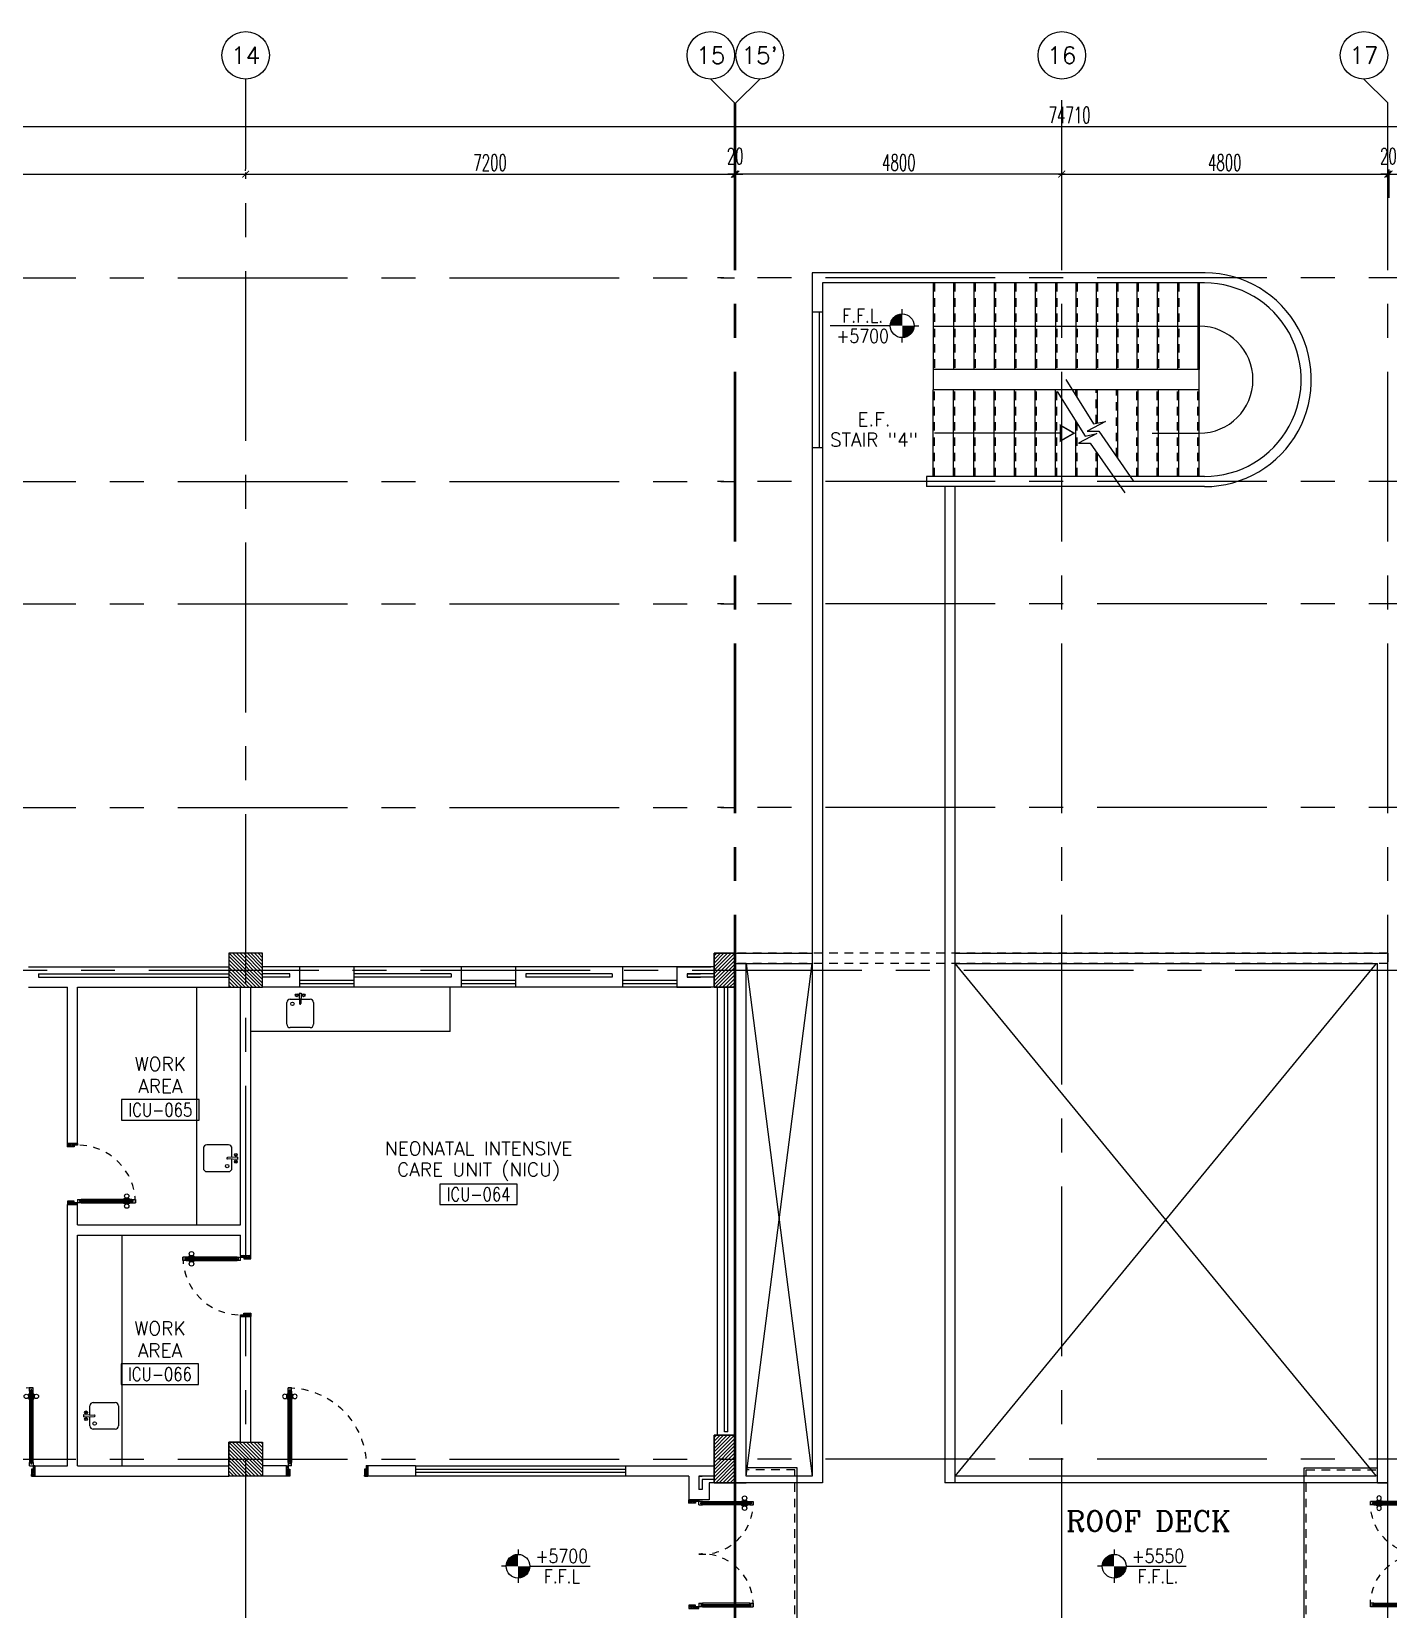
# Model space of a CAD drawing. Extents: x -0.4 to 93.5, y -1.1 to 78.4.
# Drawn here: x 30.64 to 50.62, y 55.15 to 78.4 of the extents above; entities that cross this region are included whole.
import ezdxf
from ezdxf.enums import TextEntityAlignment as Align

# ---------------------------------------------------------------- set-up
doc = ezdxf.new("R2010")
doc.units = 0
doc.header["$MEASUREMENT"] = 0
doc.header["$PDMODE"] = 34
for name, pattern in [('CENTERX2', [4, 2.5, -0.5, 0.5, -0.5]), ('HIDDEN', [0.375, 0.25, -0.125]), ('HIDDEN2', [0.1875, 0.125, -0.0625])]:
    doc.linetypes.add(name, pattern=pattern)
doc.layers.get('0').update_dxf_attribs({"color": 11, "linetype": 'CONTINUOUS'})
doc.layers.get('DEFPOINTS').update_dxf_attribs({"color": 11, "linetype": 'CONTINUOUS'})
for name, color, linetype in [('AX-CR', 11, 'CONTINUOUS'), ('AX-DIM', 11, 'CONTINUOUS'), ('AX-TXT', 11, 'CONTINUOUS'), ('AXES', 11, 'CENTERX2'), ('COL', 11, 'CONTINUOUS'), ('DOOR', 11, 'CONTINUOUS'), ('HAT', 11, 'CONTINUOUS'), ('INSUL', 11, 'CONTINUOUS'), ('LEV-PL', 11, 'CONTINUOUS'), ('NON-MEDICAL', 11, 'CONTINUOUS'), ('PART', 11, 'CONTINUOUS'), ('RM-BOX', 11, 'CONTINUOUS'), ('RM-NAME', 11, 'CONTINUOUS'), ('RM-NO', 11, 'CONTINUOUS'), ('ROOF', 11, 'CONTINUOUS'), ('SHAFT', 11, 'CONTINUOUS'), ('STR', 11, 'CONTINUOUS'), ('WALL', 11, 'CONTINUOUS'), ('WIN', 11, 'CONTINUOUS')]:
    doc.layers.add(name, color=color, linetype=linetype)
doc.styles.add('ROMANC', font='romanc', dxfattribs={"height": 0.1})
doc.styles.add('ROMANS', font='ROMANS.shx', dxfattribs={"width": 0.6})
doc.styles.add('S', font='ROMANS.SHX')
doc.dimstyles.new('STANDARD in', dxfattribs={"dimtxt": 0.24, "dimasz": 0.1, "dimexe": 0.07, "dimexo": 0.05, "dimgap": 0.05, "dimtad": 1, "dimdec": 0, "dimlfac": 1000, "dimzin": 0, "dimdsep": 46, "dimtxsty": 'ROMANS', "dimblk": 'ARCHTICK', "dimcen": 0.05, "dimdle": 0.05, "dimclrd": 7, "dimclre": 7, "dimclrt": 2, "dimadec": 0, "dimazin": 0, "dimtfac": 1, "dimtdec": 0, "dimtmove": 2, "dimatfit": 3, "dimldrblk": 'ARCHTICK', "dimfxl": 0, "dimtolj": 1, "dimtzin": 0, "dimarcsym": 0})

# ---------------------------------------------------------------- blocks, each defined once
blk = doc.blocks.new('*X14')
at = {"color": 0}
for p, q in [((80579, 169940), (81029, 170390)), ((80579, 169993), (80976, 170390)), ((80579, 170046), (80923, 170390)), ((80579, 170099), (80870, 170390)), ((80579, 170152), (80817, 170390)), ((80579, 170205), (80764, 170390)), ((80579, 170258), (80711, 170390)), ((80579, 170311), (80658, 170390)), ((80579, 170364), (80605, 170390)), ((80582, 169890), (81079, 170387)), ((80635, 169890), (81079, 170334)), ((80688, 169890), (81079, 170281)), ((80741, 169890), (81079, 170228)), ((80794, 169890), (81079, 170175)), ((80847, 169890), (81079, 170122)), ((80900, 169890), (81079, 170069)), ((80953, 169890), (81079, 170016)), ((81006, 169890), (81079, 169963)), ((81059, 169890), (81079, 169910))]:
    blk.add_line(p, q, dxfattribs=at)
blk = doc.blocks.new('*X13')
at = {"color": 0}
for p, q in [((80579, 177099), (81070, 177590)), ((80579, 177152), (81017, 177590)), ((80579, 177205), (80964, 177590)), ((80579, 177258), (80911, 177590)), ((80579, 177311), (80858, 177590)), ((80579, 177364), (80804, 177590)), ((80579, 177417), (80751, 177590)), ((80579, 177471), (80698, 177590)), ((80579, 177524), (80645, 177590)), ((80579, 177577), (80592, 177590)), ((80623, 177090), (81079, 177546)), ((80676, 177090), (81079, 177493)), ((80729, 177090), (81079, 177440)), ((80782, 177090), (81079, 177387)), ((80835, 177090), (81079, 177334)), ((80888, 177090), (81079, 177281)), ((80941, 177090), (81079, 177228)), ((80994, 177090), (81079, 177175)), ((81047, 177090), (81079, 177122))]:
    blk.add_line(p, q, dxfattribs=at)
blk = doc.blocks.new('COL50')
at = {"layer": 'COL'}
blk.add_lwpolyline([(-250, 250), (-250, -250), (250, -250), (250, 250)], close=True, dxfattribs=at)
blk = doc.blocks.new('AXU')
at = {"layer": 'AX-CR'}
blk.add_circle((0, 350), 350, dxfattribs=at)
at = {"layer": 'AX-TXT', "style": 'ROMANS'}
blk.add_attdef('AX', text='', height=250, dxfattribs=at).set_placement((0, 350), align=Align.MIDDLE)
blk = doc.blocks.new('RM1')
at = {"layer": 'RM-BOX'}
blk.add_lwpolyline([(570, -200), (-570, -200), (-570, -500), (570, -500)], close=True, dxfattribs=at)
at = {"layer": 'RM-NAME', "style": 'ROMANS'}
for tag, p in [('ROOMNAME1', (0, 324)), ('ROOMNAME2', (0, 0))]:
    blk.add_attdef(tag, text='', height=200, dxfattribs=at).set_placement(p, align=Align.MIDDLE)
at = {"layer": 'RM-NO', "style": 'ROMANS', "width": 0.8}
blk.add_attdef('ROOMNO', text='', height=200, dxfattribs=at).set_placement((0, -350), align=Align.MIDDLE)
blk = doc.blocks.new('_ARCHTICK')
at = {"color": 0, "linetype": 'ByBlock', "const_width": 0.15}
blk.add_lwpolyline([(-0.5, -0.5), (0.5, 0.5)], dxfattribs=at)
blk = doc.blocks.new('*D166')
at = {"layer": 'AX-DIM', "color": 7, "lineweight": -2, "ltscale": 0.3}
for p, q in [((26.542, 76.298), (33.842, 76.298)), ((26.592, 76.348), (26.592, 76.368)), ((33.792, 76.348), (33.792, 76.368))]:
    blk.add_line(p, q, dxfattribs=at)
at = {"layer": 'DEFPOINTS', "color": 0, "ltscale": 0.3}
for p in [(26.592, 76.298), (33.792, 76.298), (33.792, 76.298)]:
    blk.add_point(p, dxfattribs=at)
at = {"layer": 'AX-DIM', "color": 7, "lineweight": -2, "ltscale": 0.3, "xscale": 0.1, "yscale": 0.1, "zscale": 0.1, "rotation": 180}
blk.add_blockref('_ARCHTICK', (26.592, 76.298), dxfattribs=at)
at = {"layer": 'AX-DIM', "color": 7, "lineweight": -2, "ltscale": 0.3, "xscale": 0.1, "yscale": 0.1, "zscale": 0.1}
blk.add_blockref('_ARCHTICK', (33.792, 76.298), dxfattribs=at)
at = {"layer": 'AX-DIM', "color": 2, "ltscale": 0.3, "insert": (30.192, 76.468), "char_height": 0.24, "attachment_point": 5, "style": 'ROMANS'}
blk.add_mtext('\\A1;7200', dxfattribs=at)
blk = doc.blocks.new('*D165')
at = {"layer": 'AX-DIM', "color": 7, "lineweight": -2, "ltscale": 0.3}
for p, q in [((33.742, 76.298), (41.042, 76.298)), ((33.792, 76.324), (33.792, 76.228)), ((40.992, 76.324), (40.992, 76.228))]:
    blk.add_line(p, q, dxfattribs=at)
at = {"layer": 'DEFPOINTS', "color": 0, "ltscale": 0.3}
for p in [(33.792, 76.374), (40.992, 76.374), (40.992, 76.298)]:
    blk.add_point(p, dxfattribs=at)
at = {"layer": 'AX-DIM', "color": 7, "lineweight": -2, "ltscale": 0.3, "xscale": 0.1, "yscale": 0.1, "zscale": 0.1, "rotation": 180}
blk.add_blockref('_ARCHTICK', (33.792, 76.298), dxfattribs=at)
at = {"layer": 'AX-DIM', "color": 7, "lineweight": -2, "ltscale": 0.3, "xscale": 0.1, "yscale": 0.1, "zscale": 0.1}
blk.add_blockref('_ARCHTICK', (40.992, 76.298), dxfattribs=at)
at = {"layer": 'AX-DIM', "color": 2, "ltscale": 0.3, "insert": (37.392, 76.468), "char_height": 0.24, "attachment_point": 5, "style": 'ROMANS'}
blk.add_mtext('\\A1;7200', dxfattribs=at)
blk = doc.blocks.new('*D106')
at = {"layer": 'AX-DIM', "color": 7, "lineweight": -2, "ltscale": 0.3}
for p, q in [((8.522, 76.998), (83.332, 76.998)), ((8.572, 72.392), (8.572, 77.068)), ((83.282, 64.87), (83.282, 77.068))]:
    blk.add_line(p, q, dxfattribs=at)
at = {"layer": 'DEFPOINTS', "color": 0, "ltscale": 0.3}
for p in [(83.282, 76.998), (8.572, 72.342), (83.282, 64.82)]:
    blk.add_point(p, dxfattribs=at)
at = {"layer": 'AX-DIM', "color": 7, "lineweight": -2, "ltscale": 0.3, "xscale": 0.1, "yscale": 0.1, "zscale": 0.1, "rotation": 180}
blk.add_blockref('_ARCHTICK', (8.572, 76.998), dxfattribs=at)
at = {"layer": 'AX-DIM', "color": 7, "lineweight": -2, "ltscale": 0.3, "xscale": 0.1, "yscale": 0.1, "zscale": 0.1}
blk.add_blockref('_ARCHTICK', (83.282, 76.998), dxfattribs=at)
at = {"layer": 'AX-DIM', "color": 2, "ltscale": 0.3, "insert": (45.927, 77.168), "char_height": 0.24, "attachment_point": 5, "style": 'ROMANS'}
blk.add_mtext('\\A1;74710', dxfattribs=at)
blk = doc.blocks.new('LEV1')
at = {"layer": 'LEV-PL'}
for p, q in [((0, 245), (0, 175)), ((-175, 0), (-245, 0)), ((175, 0), (1061, 0)), ((0, -175), (0, -245))]:
    blk.add_line(p, q, dxfattribs=at)
at = {"layer": 'LEV-PL', "const_width": 175}
for points in [[(-88, 0, -0.414214), (0, 88, -1)], [(88, 0, -0.414214), (0, -88, -1)]]:
    blk.add_lwpolyline(points, format="xyb", dxfattribs=at)
at = {"layer": 'LEV-PL'}
blk.add_circle((0, 0), 175, dxfattribs=at)
at = {"layer": 'LEV-PL', "color": 4, "style": 'S', "width": 0.85}
for tag, p in [('+0000', (646, 50)), ('F.F.L.', (646, -250))]:
    blk.add_attdef(tag, text='', height=200, dxfattribs=at).set_placement(p, align=Align.CENTER)
blk = doc.blocks.new('*D142')
at = {"layer": 'AX-DIM', "color": 7, "lineweight": -2, "ltscale": 0.3}
for p, q in [((50.582, 76.298), (57.882, 76.298)), ((50.632, 75.948), (50.632, 76.368)), ((57.832, 75.948), (57.832, 76.368))]:
    blk.add_line(p, q, dxfattribs=at)
at = {"layer": 'DEFPOINTS', "color": 0, "ltscale": 0.3}
for p in [(57.832, 76.298), (50.632, 75.898), (57.832, 75.898)]:
    blk.add_point(p, dxfattribs=at)
at = {"layer": 'AX-DIM', "color": 7, "lineweight": -2, "ltscale": 0.3, "xscale": 0.1, "yscale": 0.1, "zscale": 0.1, "rotation": 180}
blk.add_blockref('_ARCHTICK', (50.632, 76.298), dxfattribs=at)
at = {"layer": 'AX-DIM', "color": 7, "lineweight": -2, "ltscale": 0.3, "xscale": 0.1, "yscale": 0.1, "zscale": 0.1}
blk.add_blockref('_ARCHTICK', (57.832, 76.298), dxfattribs=at)
at = {"layer": 'AX-DIM', "color": 2, "ltscale": 0.3, "insert": (54.232, 76.468), "char_height": 0.24, "attachment_point": 5, "style": 'ROMANS'}
blk.add_mtext('\\A1;7200', dxfattribs=at)
blk = doc.blocks.new('*D141')
at = {"layer": 'AX-DIM', "color": 7, "lineweight": -2, "ltscale": 0.3}
for p, q in [((45.762, 76.298), (50.662, 76.298)), ((45.812, 75.948), (45.812, 76.368)), ((50.612, 75.948), (50.612, 76.368))]:
    blk.add_line(p, q, dxfattribs=at)
at = {"layer": 'DEFPOINTS', "color": 0, "ltscale": 0.3}
for p in [(50.612, 76.298), (45.812, 75.898), (50.612, 75.898)]:
    blk.add_point(p, dxfattribs=at)
at = {"layer": 'AX-DIM', "color": 7, "lineweight": -2, "ltscale": 0.3, "xscale": 0.1, "yscale": 0.1, "zscale": 0.1, "rotation": 180}
blk.add_blockref('_ARCHTICK', (45.812, 76.298), dxfattribs=at)
at = {"layer": 'AX-DIM', "color": 7, "lineweight": -2, "ltscale": 0.3, "xscale": 0.1, "yscale": 0.1, "zscale": 0.1}
blk.add_blockref('_ARCHTICK', (50.612, 76.298), dxfattribs=at)
at = {"layer": 'AX-DIM', "color": 2, "ltscale": 0.3, "insert": (48.212, 76.468), "char_height": 0.24, "attachment_point": 5, "style": 'ROMANS'}
blk.add_mtext('\\A1;4800', dxfattribs=at)
blk = doc.blocks.new('*D140')
at = {"layer": 'AX-DIM', "color": 7, "lineweight": -2, "ltscale": 0.3}
for p, q in [((50.612, 76.298), (50.512, 76.298)), ((50.612, 75.948), (50.612, 76.368)), ((50.612, 76.298), (50.632, 76.298)), ((50.632, 75.948), (50.632, 76.368)), ((50.632, 76.298), (50.732, 76.298))]:
    blk.add_line(p, q, dxfattribs=at)
at = {"layer": 'DEFPOINTS', "color": 0, "ltscale": 0.3}
for p in [(50.632, 76.298), (50.612, 75.898), (50.632, 75.898)]:
    blk.add_point(p, dxfattribs=at)
at = {"layer": 'AX-DIM', "color": 7, "lineweight": -2, "ltscale": 0.3, "xscale": 0.1, "yscale": 0.1, "zscale": 0.1}
blk.add_blockref('_ARCHTICK', (50.612, 76.298), dxfattribs=at)
at = {"layer": 'AX-DIM', "color": 7, "lineweight": -2, "ltscale": 0.3, "xscale": 0.1, "yscale": 0.1, "zscale": 0.1, "rotation": 180}
blk.add_blockref('_ARCHTICK', (50.632, 76.298), dxfattribs=at)
at = {"layer": 'AX-DIM', "color": 2, "ltscale": 0.3, "insert": (50.622, 76.563), "char_height": 0.24, "attachment_point": 5, "style": 'ROMANS'}
blk.add_mtext('\\A1;20', dxfattribs=at)
blk = doc.blocks.new('DOOR90')
at = {"layer": 'DOOR', "color": 0, "linetype": 'ByBlock'}
for p, q in [((-150, 0), (-150, -25)), ((-150, 0), (0, 0)), ((0, -50), (0, 0)), ((-1000, -25), (-1000, -75)), ((-1000, -75), (-1000, -25)), ((-950, -25), (-1000, -25)), ((-950, -75), (-1000, -75)), ((-970, -42), (-970, -58)), ((-950, -42), (-970, -42)), ((-950, -58), (-970, -58)), ((-950, -25), (-950, -42)), ((-950, -58), (-950, -75)), ((-918, -25), (-918, -18)), ((-828, -18), (-918, -18)), ((-918, -75), (-918, -82)), ((-828, -82), (-918, -82)), ((-905, -18), (-905, -9)), ((-905, -9), (-840, -9)), ((-905, -18), (-840, -18)), ((-905, -82), (-905, -91)), ((-905, -82), (-840, -82)), ((-905, -91), (-840, -91)), ((-840, -18), (-840, -9)), ((-840, -82), (-840, -91)), ((-828, -25), (-828, -18)), ((-828, -75), (-828, -82)), ((-200, -42), (-200, -25)), ((-200, -25), (-150, -25)), ((-180, -42), (-200, -42)), ((-200, -75), (-200, -58)), ((-200, -58), (-180, -58)), ((-150, -75), (-200, -75)), ((-180, -58), (-180, -42)), ((-150, -75), (-150, -25)), ((-150, -25), (-100, -25)), ((-100, -25), (-100, -50)), ((-100, -50), (0, -50)), ((-150, -900), (-150, -875)), ((-150, -875), (-100, -875)), ((0, -900), (-150, -900)), ((-150, -900), (0, -900)), ((-100, -850), (0, -850)), ((-100, -875), (-100, -850)), ((0, -850), (0, -900))]:
    blk.add_line(p, q, dxfattribs=at)
at = {"layer": 'DOOR', "color": 9, "linetype": 'ByBlock'}
for p, q in [((0, -50), (-114, 0)), ((0, -50), (-40, 0)), ((0, -50), (-100, -37)), ((0, -850), (-114, -900)), ((0, -850), (-100, -863)), ((0, -850), (-40, -900))]:
    blk.add_line(p, q, dxfattribs=at)
at = {"layer": 'DOOR', "linetype": 'ByBlock'}
for p, q in [((-200, -25), (-950, -25)), ((-200, -42), (-950, -42)), ((-200, -58), (-950, -58)), ((-950, -75), (-200, -75))]:
    blk.add_line(p, q, dxfattribs=at)
at = {"layer": 'DOOR', "color": 0, "linetype": 'ByBlock'}
for centre in [(-873, 24), (-873, -124)]:
    blk.add_circle(centre, 32.4, dxfattribs=at)
at = {"layer": 'DOOR', "color": 9, "linetype": 'ByBlock'}
for centre, radius, start, end in [((0, -50), 154, 161.1053, 166.2858), ((0, -50), 134, 158.1598, 169.28), ((0, -50), 94.4, 148.0182, 180), ((0, -50), 74.4, 137.7764, 180), ((0, -50), 114, 154.0838, 167.3774), ((0, -50), 54.4, 113.2074, 180), ((0, -50), 34.4, 90, 180), ((0, -50), 14.4, 90, 180), ((0, -850), 154, 193.7142, 198.8947), ((0, -850), 134, 190.72, 201.8402), ((0, -850), 94.4, 180, 211.9818), ((0, -850), 74.4, 180, 222.2236), ((0, -850), 54.4, 180, 246.7926), ((0, -850), 34.4, 180, 270), ((0, -850), 14.4, 180, 270)]:
    blk.add_arc(centre, radius, start, end, dxfattribs=at)
at = {"layer": 'DOOR', "linetype": 'HIDDEN', "ltscale": 0.5}
blk.add_arc((-150, -25), 850, 180, 270, dxfattribs=at)
blk = doc.blocks.new('*D128')
at = {"layer": 'AX-DIM', "color": 7, "lineweight": -2, "ltscale": 0.3}
for p, q in [((45.862, 76.298), (40.962, 76.298)), ((41.012, 75.948), (41.012, 76.368)), ((45.812, 75.948), (45.812, 76.368))]:
    blk.add_line(p, q, dxfattribs=at)
at = {"layer": 'DEFPOINTS', "color": 0, "ltscale": 0.3}
for p in [(41.012, 76.298), (41.012, 75.898), (45.812, 75.898)]:
    blk.add_point(p, dxfattribs=at)
at = {"layer": 'AX-DIM', "color": 7, "lineweight": -2, "ltscale": 0.3, "xscale": 0.1, "yscale": 0.1, "zscale": 0.1, "rotation": 180}
blk.add_blockref('_ARCHTICK', (41.012, 76.298), dxfattribs=at)
at = {"layer": 'AX-DIM', "color": 7, "lineweight": -2, "ltscale": 0.3, "xscale": 0.1, "yscale": 0.1, "zscale": 0.1}
blk.add_blockref('_ARCHTICK', (45.812, 76.298), dxfattribs=at)
at = {"layer": 'AX-DIM', "color": 2, "ltscale": 0.3, "insert": (43.412, 76.468), "char_height": 0.24, "attachment_point": 5, "style": 'ROMANS'}
blk.add_mtext('\\A1;4800', dxfattribs=at)
blk = doc.blocks.new('*D127')
at = {"layer": 'AX-DIM', "color": 7, "lineweight": -2, "ltscale": 0.3}
for p, q in [((40.992, 76.298), (40.892, 76.298)), ((40.992, 76.27), (40.992, 76.368)), ((40.992, 76.298), (41.012, 76.298)), ((41.012, 76.27), (41.012, 76.368)), ((41.012, 76.298), (41.112, 76.298))]:
    blk.add_line(p, q, dxfattribs=at)
at = {"layer": 'DEFPOINTS', "color": 0, "ltscale": 0.3}
for p in [(41.012, 76.298), (40.992, 76.22), (41.012, 76.22)]:
    blk.add_point(p, dxfattribs=at)
at = {"layer": 'AX-DIM', "color": 7, "lineweight": -2, "ltscale": 0.3, "xscale": 0.1, "yscale": 0.1, "zscale": 0.1}
blk.add_blockref('_ARCHTICK', (40.992, 76.298), dxfattribs=at)
at = {"layer": 'AX-DIM', "color": 7, "lineweight": -2, "ltscale": 0.3, "xscale": 0.1, "yscale": 0.1, "zscale": 0.1, "rotation": 180}
blk.add_blockref('_ARCHTICK', (41.012, 76.298), dxfattribs=at)
at = {"layer": 'AX-DIM', "color": 2, "ltscale": 0.3, "insert": (41.002, 76.563), "char_height": 0.24, "attachment_point": 5, "style": 'ROMANS'}
blk.add_mtext('\\A1;20', dxfattribs=at)
blk = doc.blocks.new('C11')
at = {"layer": 'HAT'}
h = blk.add_hatch(dxfattribs=at)
h.set_pattern_fill('ANSI31', color=256, scale=300, style=0)
h.set_pattern_definition([(45, (-248556.182, -75061.005), (-26.5165043, 26.5165043), [])])
h.paths.add_polyline_path([(300, 700), (0, 700), (0, 350), (300, 350)])
h.paths.add_polyline_path([(300, 350), (0, 350), (0, 0), (300, 0)])
at = {"layer": 'COL'}
blk.add_lwpolyline([(300, 700), (300, 0), (0, 0), (0, 700)], close=True, dxfattribs=at)
blk = doc.blocks.new('C-300')
at = {"layer": 'HAT', "linetype": 'ByBlock', "ltscale": 0.3}
h = blk.add_hatch(dxfattribs=at)
h.set_pattern_fill('ANSI31', color=8, scale=300, style=0)
h.set_pattern_definition([(45, (-258496.182, -82361.005), (-26.5165043, 26.5165043), [])])
h.paths.add_polyline_path([(300, 500), (0, 500), (0, 250), (300, 250)])
h.paths.add_polyline_path([(300, 250), (0, 250), (0, 0), (300, 0)])
at = {"layer": 'COL'}
blk.add_lwpolyline([(0, 500), (300, 500), (300, 0), (0, 0)], close=True, dxfattribs=at)
blk = doc.blocks.new('A$C1DFA4FE8')
at = {"layer": 'DOOR', "color": 0, "linetype": 'ByBlock'}
for p, q in [((0, 1631), (0, 1581)), ((0, 1581), (0, 1631)), ((50, 1631), (0, 1631)), ((50, 1631), (50, 1614)), ((750, 1614), (750, 1631)), ((750, 1631), (800, 1631)), ((950, 1656), (800, 1656)), ((800, 1656), (800, 1631)), ((800, 1581), (800, 1631)), ((800, 1631), (850, 1631)), ((850, 1631), (850, 1606)), ((950, 1606), (950, 1656)), ((50, 1581), (0, 1581)), ((30, 1614), (30, 1598)), ((50, 1614), (30, 1614)), ((50, 1598), (30, 1598)), ((50, 1598), (50, 1581)), ((770, 1614), (750, 1614)), ((750, 1581), (750, 1598)), ((750, 1598), (770, 1598)), ((800, 1581), (750, 1581)), ((770, 1598), (770, 1614)), ((850, 1606), (950, 1606)), ((0, 81), (0, 131)), ((0, 131), (0, 81)), ((50, 131), (0, 131)), ((50, 81), (0, 81)), ((30, 98), (30, 114)), ((50, 114), (30, 114)), ((50, 98), (30, 98)), ((50, 114), (50, 131)), ((50, 81), (50, 98)), ((83, 131), (83, 138)), ((173, 138), (83, 138)), ((83, 81), (83, 74)), ((173, 74), (83, 74)), ((95, 138), (95, 147)), ((95, 147), (160, 147)), ((95, 138), (160, 138)), ((95, 74), (95, 65)), ((95, 74), (160, 74)), ((95, 65), (160, 65)), ((160, 138), (160, 147)), ((160, 74), (160, 65)), ((173, 131), (173, 138)), ((173, 81), (173, 74)), ((750, 131), (750, 114)), ((800, 131), (750, 131)), ((750, 114), (770, 114)), ((750, 98), (750, 81)), ((770, 98), (750, 98)), ((750, 81), (800, 81)), ((770, 114), (770, 98)), ((800, 131), (800, 81)), ((800, 56), (800, 81)), ((800, 81), (850, 81)), ((950, 56), (800, 56)), ((850, 106), (950, 106)), ((850, 81), (850, 106)), ((950, 106), (950, 56))]:
    blk.add_line(p, q, dxfattribs=at)
at = {"layer": 'DOOR', "linetype": 'ByBlock'}
for p, q in [((750, 1631), (50, 1631)), ((750, 1614), (50, 1614)), ((750, 1598), (50, 1598)), ((50, 1581), (750, 1581)), ((50, 131), (750, 131)), ((750, 114), (50, 114)), ((750, 98), (50, 98)), ((750, 81), (50, 81))]:
    blk.add_line(p, q, dxfattribs=at)
at = {"layer": 'DOOR', "color": 9, "linetype": 'ByBlock'}
for p, q in [((950, 1606), (837, 1656)), ((950, 1606), (910, 1656)), ((950, 1606), (850, 1619)), ((950, 106), (837, 56)), ((950, 106), (850, 93)), ((950, 106), (910, 56))]:
    blk.add_line(p, q, dxfattribs=at)
at = {"layer": 'DOOR', "color": 0, "linetype": 'ByBlock'}
for centre in [(128, 179), (128, 32)]:
    blk.add_circle(centre, 32.4, dxfattribs=at)
at = {"layer": 'DOOR', "linetype": 'HIDDEN', "ltscale": 0.5}
for centre, start, end in [((752, 1606), 178.0938, 273.7249), ((752, 106), 86.2751, 181.9062)]:
    blk.add_arc(centre, 752, start, end, dxfattribs=at)
at = {"layer": 'DOOR', "color": 9, "linetype": 'ByBlock'}
for centre, radius, start, end in [((950, 1606), 154, 161.1053, 166.2858), ((950, 1606), 134, 158.1598, 169.28), ((950, 1606), 114, 154.0838, 167.3774), ((950, 1606), 94.4, 148.0182, 180), ((950, 1606), 74.4, 137.7764, 180), ((950, 1606), 54.4, 113.2074, 180), ((950, 1606), 34.4, 90, 180), ((950, 1606), 14.4, 90, 180), ((950, 106), 154, 193.7142, 198.8947), ((950, 106), 134, 190.72, 201.8402), ((950, 106), 114, 192.6226, 205.9162), ((950, 106), 94.4, 180, 211.9818), ((950, 106), 74.4, 180, 222.2236), ((950, 106), 54.4, 180, 246.7926), ((950, 106), 34.4, 180, 270), ((950, 106), 14.4, 180, 270)]:
    blk.add_arc(centre, radius, start, end, dxfattribs=at)
blk = doc.blocks.new('DOOR100')
at = {"layer": 'DOOR', "color": 0, "linetype": 'ByBlock'}
for p, q in [((-82, 1205), (-91, 1205)), ((-91, 1205), (-91, 1140)), ((-75, 1218), (-82, 1218)), ((-82, 1128), (-82, 1218)), ((-82, 1205), (-82, 1140)), ((-25, 1300), (-75, 1300)), ((-75, 1300), (-25, 1300)), ((-75, 1250), (-75, 1300)), ((-58, 1250), (-75, 1250)), ((-42, 1270), (-58, 1270)), ((-58, 1250), (-58, 1270)), ((-42, 1250), (-42, 1270)), ((-25, 1250), (-42, 1250)), ((-25, 1250), (-25, 1300)), ((-25, 1218), (-18, 1218)), ((-18, 1128), (-18, 1218)), ((-18, 1205), (-9, 1205)), ((-18, 1205), (-18, 1140)), ((-9, 1205), (-9, 1140)), ((-82, 1140), (-91, 1140)), ((-75, 1128), (-82, 1128)), ((-25, 1128), (-18, 1128)), ((-18, 1140), (-9, 1140)), ((-1200, 0), (-1200, 150)), ((-1200, 150), (-1175, 150)), ((-1200, 150), (-1200, 0)), ((-1150, 0), (-1200, 0)), ((-1175, 150), (-1175, 100)), ((-1175, 100), (-1150, 100)), ((-1150, 100), (-1150, 0)), ((-75, 200), (-58, 200)), ((-75, 150), (-75, 200)), ((-75, 150), (-25, 150)), ((-58, 200), (-58, 180)), ((-58, 180), (-42, 180)), ((-50, 100), (-50, 0)), ((-25, 100), (-50, 100)), ((-50, 0), (0, 0)), ((-42, 200), (-25, 200)), ((-42, 180), (-42, 200)), ((-25, 200), (-25, 150)), ((0, 150), (-25, 150)), ((-25, 150), (-25, 100)), ((0, 150), (0, 0))]:
    blk.add_line(p, q, dxfattribs=at)
at = {"layer": 'DOOR', "linetype": 'ByBlock'}
for p, q in [((-75, 1250), (-75, 200)), ((-58, 200), (-58, 1250)), ((-42, 200), (-42, 1250)), ((-25, 200), (-25, 1250)), ((0, 0), (0, 150))]:
    blk.add_line(p, q, dxfattribs=at)
at = {"layer": 'DOOR', "color": 9, "linetype": 'ByBlock'}
for p, q in [((-1150, 0), (-1200, 114)), ((-1150, 0), (-1200, 40)), ((-1150, 0), (-1163, 100)), ((-50, 0), (0, 114)), ((-50, 0), (-37, 100)), ((-50, 0), (0, 40))]:
    blk.add_line(p, q, dxfattribs=at)
at = {"layer": 'DOOR', "color": 0, "linetype": 'ByBlock'}
for centre in [(-124, 1173), (24, 1173)]:
    blk.add_circle(centre, 32.4, dxfattribs=at)
at = {"layer": 'DOOR', "linetype": 'HIDDEN', "ltscale": 0.5}
blk.add_arc((-25, 150), 1150, 90, 180.0001, dxfattribs=at)
at = {"layer": 'DOOR', "color": 9, "linetype": 'ByBlock'}
for centre, radius, start, end in [((-1150, 0), 154, 103.7142, 108.8947), ((-1150, 0), 134, 100.72, 111.8402), ((-1150, 0), 94.4, 90, 121.9818), ((-1150, 0), 74.4, 90, 132.2236), ((-1150, 0), 54.4, 90, 156.7926), ((-1150, 0), 34.4, 90, 180), ((-1150, 0), 14.4, 90, 180), ((-50, 0), 94.4, 58.0182, 90), ((-50, 0), 74.4, 47.7764, 90), ((-50, 0), 54.4, 23.2074, 90), ((-50, 0), 34.4, 0, 90), ((-50, 0), 14.4, 0, 90), ((-50, 0), 134, 68.1598, 79.28), ((-50, 0), 114, 64.0838, 77.3774), ((-50, 0), 154, 71.1053, 76.2858)]:
    blk.add_arc(centre, radius, start, end, dxfattribs=at)

msp = doc.modelspace()

# ---------------------------------------------------------------- linework, layer by layer
for p, q in [((45.8716, 73.274), (46.2808, 72.6187)), ((45.7448, 73.0957), (46.154, 72.4405)), ((46.4561, 72.6538), (46.1873, 72.5134)), ((46.2808, 72.6187), (46.4561, 72.6538)), ((46.3294, 72.4756), (46.0605, 72.3352)), ((46.0605, 72.3352), (46.2308, 72.3352)), ((46.154, 72.4405), (46.3294, 72.4756)), ((46.1873, 72.5134), (46.3576, 72.5134)), ((46.2308, 72.3352), (46.7385, 71.6038)), ((46.3576, 72.5134), (46.8653, 71.7821))]:
    msp.add_line(p, q)
at = {"layer": 'AXES'}
for p, q in [((33.7924, 60.37), (33.7924, 77.6984)), ((40.9924, 77.3484), (40.6424, 77.6984)), ((41.0124, 77.3484), (41.3624, 77.6984)), ((45.8124, -1.1143), (45.8124, 77.6984)), ((50.6124, 77.3484), (50.2624, 77.6984)), ((40.9924, -1.1143), (40.9924, 77.3484)), ((41.0124, -1.1143), (41.0124, 77.3484)), ((50.6124, -1.1143), (50.6124, 77.3484)), ((24.7924, 74.77), (40.9924, 74.77)), ((92.8324, 74.77), (40.7424, 74.77)), ((24.7924, 71.77), (40.9924, 71.77)), ((92.8324, 71.77), (40.7424, 71.77)), ((24.7924, 69.97), (40.9924, 69.97)), ((92.8324, 69.97), (40.7424, 69.97)), ((24.7924, 66.97), (40.9924, 66.97)), ((92.8324, 66.97), (40.7424, 66.97)), ((20.3674, 64.57), (92.8324, 64.57)), ((33.7924, -1.1143), (33.7924, 59.47)), ((24.7924, 57.37), (41.0124, 57.37)), ((92.8324, 57.37), (40.7424, 57.37))]:
    msp.add_line(p, q, dxfattribs=at)
at = {"layer": 'COL', "linetype": 'HIDDEN2'}
msp.add_line((50.6124, 64.82), (50.6124, 64.67), dxfattribs=at)
at = {"layer": 'COL'}
msp.add_lwpolyline([(34.0424, 64.32), (34.0424, 64.82), (33.5424, 64.82), (33.5424, 64.32)], close=True, dxfattribs=at)
at = {"layer": 'INSUL'}
for p, q in [((30.7424, 64.52), (33.5424, 64.52)), ((30.7424, 64.52), (30.7424, 64.47)), ((30.7424, 64.47), (33.5424, 64.47)), ((34.4424, 64.52), (34.0424, 64.52)), ((34.4424, 64.47), (34.0424, 64.47)), ((34.4424, 64.47), (34.4424, 64.52)), ((36.8174, 64.52), (35.3924, 64.52)), ((36.8174, 64.47), (35.3924, 64.47)), ((36.8174, 64.52), (36.8174, 64.47)), ((37.9174, 64.52), (37.9174, 64.47)), ((39.1924, 64.52), (37.9174, 64.52)), ((39.1924, 64.47), (37.9174, 64.47)), ((39.1924, 64.52), (39.1924, 64.47)), ((40.2924, 64.52), (40.4924, 64.52)), ((40.2924, 64.52), (40.2924, 64.47)), ((40.6957, 64.52), (40.2924, 64.52)), ((40.2924, 64.47), (40.4924, 64.47)), ((40.6957, 64.47), (40.2924, 64.47)), ((40.8424, 57.77), (40.8424, 64.32)), ((40.8924, 57.77), (40.8924, 64.32)), ((40.8924, 57.77), (40.8424, 57.77)), ((40.4674, 57.12), (40.4674, 56.92)), ((40.4674, 57.12), (40.5174, 57.12)), ((40.6924, 57.12), (40.4674, 57.12)), ((40.5174, 57.07), (40.5174, 56.92)), ((40.6924, 57.07), (40.5174, 57.07)), ((40.5174, 56.92), (40.4674, 56.92))]:
    msp.add_line(p, q, dxfattribs=at)
at = {"layer": 'NON-MEDICAL'}
for p, q in [((33.0729, 60.82), (33.0729, 64.32)), ((34.5789, 64.234), (34.6109, 64.234)), ((34.5789, 64.234), (34.5849, 64.0787)), ((34.6109, 64.234), (34.6049, 64.0787)), ((36.8056, 63.67), (36.8056, 64.32)), ((34.3986, 63.7748), (34.3986, 64.0959)), ((34.4484, 64.1458), (34.5849, 64.1458)), ((34.6049, 64.1458), (34.7414, 64.1458)), ((34.7912, 64.0959), (34.7912, 63.7748)), ((34.7414, 63.7249), (34.4484, 63.7249)), ((36.8056, 63.67), (33.8674, 63.67)), ((33.1692, 61.947), (33.1692, 61.6541)), ((33.5402, 61.9969), (33.2191, 61.9969)), ((33.5901, 61.8105), (33.5901, 61.947)), ((33.2191, 61.6042), (33.5402, 61.6042)), ((33.6783, 61.8166), (33.523, 61.8105)), ((33.6783, 61.7845), (33.523, 61.7906)), ((33.5901, 61.6541), (33.5901, 61.7906)), ((33.6783, 61.7845), (33.6783, 61.8166)), ((31.9729, 57.27), (31.9729, 60.67)), ((31.4987, 58.018), (31.4987, 58.1545)), ((31.5486, 58.2044), (31.8697, 58.2044)), ((31.9196, 58.1545), (31.9196, 57.8616)), ((31.4105, 58.0241), (31.5658, 58.018)), ((31.4105, 57.992), (31.4105, 58.0241)), ((31.4105, 57.992), (31.5658, 57.9981)), ((31.4987, 57.8616), (31.4987, 57.9981)), ((31.8697, 57.8117), (31.5486, 57.8117))]:
    msp.add_line(p, q, dxfattribs=at)
for centre, radius in [((34.5451, 64.2029), 0.0217), ((34.5451, 64.2029), 0.014), ((34.6447, 64.2029), 0.0217), ((34.6447, 64.2029), 0.014), ((34.4805, 64.0763), 0.0255), ((33.6472, 61.8503), 0.0217), ((33.6472, 61.8503), 0.014), ((33.5206, 61.6861), 0.0255), ((33.6472, 61.7508), 0.0217), ((33.6472, 61.7508), 0.014), ((31.4416, 58.0578), 0.0217), ((31.4416, 57.9583), 0.0217), ((31.4416, 58.0578), 0.014), ((31.4416, 57.9583), 0.014), ((31.5682, 57.8936), 0.0255)]:
    msp.add_circle(centre, radius, dxfattribs=at)
for centre, radius, start, end in [((34.4484, 64.0959), 0.0499, 90, 180), ((34.5949, 64.0787), 0.00997, 180, 0), ((34.7414, 64.0959), 0.0499, 0, 90), ((34.4484, 63.7748), 0.0499, 180, 270), ((34.7414, 63.7748), 0.0499, 270, 0), ((33.2191, 61.947), 0.0499, 90, 180), ((33.5402, 61.947), 0.0499, 0, 90), ((33.2191, 61.6541), 0.0499, 180, 270), ((33.523, 61.8006), 0.00997, 90, 270), ((33.5402, 61.6541), 0.0499, 270, 0), ((31.5486, 58.1545), 0.0499, 90, 180), ((31.8697, 58.1545), 0.0499, 0, 90), ((31.5658, 58.008), 0.00997, 270, 90), ((31.5486, 57.8616), 0.0499, 180, 270), ((31.8697, 57.8616), 0.0499, 270, 0)]:
    msp.add_arc(centre, radius, start, end, dxfattribs=at)
at = {"layer": 'ROOF'}
for p, q in [((42.2874, 72.27), (42.2874, 57.02)), ((42.1374, 71.695), (42.1374, 57.12)), ((44.0874, 71.695), (44.0874, 57.02)), ((44.2374, 71.695), (44.2374, 57.02)), ((41.0115, 64.67), (42.1374, 64.67)), ((41.0124, 64.82), (42.1374, 64.82)), ((41.1624, 57.12), (41.1624, 64.67)), ((44.2374, 64.82), (50.5924, 64.82)), ((44.2374, 64.67), (50.4624, 64.67)), ((50.4624, 57.02), (50.4624, 64.67)), ((50.6124, 57.02), (50.6124, 64.62)), ((41.0124, 57.02), (41.0124, 64.47)), ((41.0124, 57.02), (41.1624, 57.02)), ((42.2874, 57.02), (41.0124, 57.02)), ((42.1374, 57.12), (41.1624, 57.12)), ((50.6124, 57.02), (44.0874, 57.02)), ((50.4424, 57.12), (44.2374, 57.12)), ((50.4624, 57.02), (50.6124, 57.02))]:
    msp.add_line(p, q, dxfattribs=at)
at = {"layer": 'SHAFT'}
for p, q in [((41.1624, 64.67), (42.1374, 57.12)), ((41.1624, 57.12), (42.1374, 64.67)), ((50.4424, 64.67), (44.2374, 57.12)), ((44.2374, 64.67), (50.4424, 57.12))]:
    msp.add_line(p, q, dxfattribs=at)
at = {"layer": 'STR'}
for p, q in [((43.9176, 74.695), (43.9176, 73.42)), ((44.2176, 74.695), (44.2176, 73.42)), ((44.5176, 74.695), (44.5176, 73.42)), ((44.8176, 74.695), (44.8176, 73.42)), ((45.1176, 74.695), (45.1176, 73.42)), ((45.4176, 74.695), (45.4176, 73.42)), ((45.7176, 74.695), (45.7176, 73.42)), ((46.0176, 74.695), (46.0176, 73.42)), ((46.3176, 74.695), (46.3176, 73.42)), ((46.6176, 74.695), (46.6176, 73.42)), ((46.9176, 74.695), (46.9176, 73.42)), ((47.2176, 74.695), (47.2176, 73.42)), ((47.5176, 74.695), (47.5176, 73.42)), ((47.8176, 74.695), (47.8176, 73.42)), ((47.8376, 74.695), (47.8376, 73.42)), ((43.9176, 74.0575), (47.84, 74.0575)), ((43.9176, 71.845), (43.9176, 73.12)), ((44.2176, 71.845), (44.2176, 73.12)), ((44.5176, 71.845), (44.5176, 73.12)), ((44.8176, 71.845), (44.8176, 73.12)), ((45.1176, 71.845), (45.1176, 73.12)), ((45.4176, 71.845), (45.4176, 73.12)), ((45.7176, 71.845), (45.7176, 73.12)), ((46.0176, 73.0403), (46.0176, 73.12)), ((46.0376, 73.0082), (46.0376, 73.12)), ((46.3376, 72.6301), (46.3376, 73.12)), ((46.6376, 72.1101), (46.6376, 73.12)), ((46.9376, 71.845), (46.9376, 73.12)), ((47.2376, 71.845), (47.2376, 73.12)), ((47.5376, 71.845), (47.5376, 73.12)), ((47.8376, 71.845), (47.8376, 73.12)), ((46.0176, 71.845), (46.0176, 72.659)), ((45.7925, 72.4825), (43.9376, 72.4825)), ((47.1444, 72.4825), (47.84, 72.4825)), ((46.3376, 71.845), (46.3376, 72.1814))]:
    msp.add_line(p, q, dxfattribs=at)
at = {"layer": 'STR', "linetype": 'HIDDEN2'}
for p, q in [((43.9376, 74.695), (43.9376, 73.42)), ((44.2376, 74.695), (44.2376, 73.42)), ((44.5376, 74.695), (44.5376, 73.42)), ((44.8376, 74.695), (44.8376, 73.42)), ((45.1376, 74.695), (45.1376, 73.42)), ((45.4376, 74.695), (45.4376, 73.42)), ((45.7376, 74.695), (45.7376, 73.42)), ((46.0376, 74.695), (46.0376, 73.42)), ((46.3376, 74.695), (46.3376, 73.42)), ((46.6376, 74.695), (46.6376, 73.42)), ((46.9376, 74.695), (46.9376, 73.42)), ((47.2376, 74.695), (47.2376, 73.42)), ((47.5376, 74.695), (47.5376, 73.42)), ((47.8176, 74.695), (47.8176, 73.42)), ((47.8376, 74.695), (47.8376, 73.42)), ((43.9376, 71.845), (43.9376, 73.12)), ((44.2376, 71.845), (44.2376, 73.12)), ((44.5376, 71.845), (44.5376, 73.12)), ((44.8376, 71.845), (44.8376, 73.12)), ((45.1376, 71.845), (45.1376, 73.12)), ((45.4376, 71.845), (45.4376, 73.12)), ((45.7376, 71.845), (45.7376, 73.12)), ((46.0176, 73.0403), (46.0176, 73.12)), ((46.0376, 73.0082), (46.0376, 73.12)), ((46.3176, 72.6261), (46.3176, 73.12)), ((46.6176, 72.1389), (46.6176, 73.12)), ((46.9176, 71.845), (46.9176, 73.12)), ((47.2176, 71.845), (47.2176, 73.12)), ((47.5176, 71.845), (47.5176, 73.12)), ((47.8176, 71.845), (47.8176, 73.12)), ((46.0376, 71.845), (46.0376, 72.6269)), ((46.3176, 71.845), (46.3176, 72.2102)), ((50.6124, 64.82), (41.0124, 64.82)), ((50.6124, 64.67), (41.0124, 64.67))]:
    msp.add_line(p, q, dxfattribs=at)
at = {"layer": 'STR', "const_width": 0.0215}
msp.add_lwpolyline([(45.7925, 72.598), (45.7925, 72.367), (45.9925, 72.4825)], close=True, dxfattribs=at)
at = {"layer": 'STR'}
for points in [[(41.1609, 54.6059), (41.9124, 54.6059), (41.9124, 57.2409), (41.1609, 57.2409)], [(50.4609, 54.6059), (49.3823, 54.6059), (49.3823, 57.2409), (50.4609, 57.2409)]]:
    msp.add_lwpolyline(points, dxfattribs=at)
at = {"layer": 'STR', "linetype": 'HIDDEN2'}
for points in [[(41.1609, 54.6359), (41.8824, 54.6359), (41.8824, 57.2109), (41.1609, 57.2109)], [(50.4609, 54.6359), (49.4123, 54.6359), (49.4123, 57.2109), (50.4609, 57.2109)]]:
    msp.add_lwpolyline(points, dxfattribs=at)
at = {"layer": 'STR'}
msp.add_arc((47.84, 73.27), 0.7875, 270, 90, dxfattribs=at)
at = {"layer": 'WALL'}
for p, q in [((47.9129, 74.845), (42.1374, 74.845)), ((42.1374, 74.845), (42.1374, 74.27)), ((47.9129, 74.695), (42.2874, 74.695)), ((42.2874, 74.695), (42.2874, 74.27)), ((42.1374, 74.27), (42.2874, 74.27)), ((47.8376, 73.42), (43.9176, 73.42)), ((43.9176, 73.42), (43.9176, 73.12)), ((47.8376, 73.12), (47.8376, 73.42)), ((47.8376, 73.12), (43.9176, 73.12)), ((42.1374, 72.27), (42.2874, 72.27)), ((42.1374, 72.27), (42.1374, 71.695)), ((47.9129, 71.845), (43.8176, 71.845)), ((43.8176, 71.845), (43.8176, 71.695)), ((47.9129, 71.695), (43.8176, 71.695)), ((30.5924, 64.62), (33.5424, 64.62)), ((34.5924, 64.62), (34.0424, 64.62)), ((36.9674, 64.62), (35.3924, 64.62)), ((36.9674, 64.62), (36.9674, 64.32)), ((37.7674, 64.62), (37.7674, 64.32)), ((39.3424, 64.62), (37.7674, 64.62)), ((39.3424, 64.62), (39.3424, 64.32)), ((40.1424, 64.62), (40.6424, 64.62)), ((40.1424, 64.62), (40.1424, 64.32)), ((40.6924, 64.62), (40.1424, 64.62)), ((30.5924, 64.32), (31.1674, 64.32)), ((31.1674, 62.02), (31.1674, 64.32)), ((31.3174, 62.02), (31.3174, 64.32)), ((31.3174, 64.32), (33.5424, 64.32)), ((33.7174, 60.82), (33.7174, 64.32)), ((33.8674, 60.37), (33.8674, 64.32)), ((34.5924, 64.32), (34.0424, 64.32)), ((36.9674, 64.32), (35.3924, 64.32)), ((39.3424, 64.32), (37.7674, 64.32)), ((40.1424, 64.32), (40.6424, 64.32)), ((40.6957, 64.32), (40.1424, 64.32)), ((40.7424, 57.72), (40.7424, 64.32)), ((40.9924, 57.72), (40.9924, 64.32)), ((31.1674, 57.27), (31.1674, 61.12)), ((31.3174, 60.82), (31.3174, 61.12)), ((31.3174, 57.27), (31.3174, 60.67)), ((33.7174, 60.37), (33.7174, 60.67)), ((33.7174, 57.62), (33.7174, 59.47)), ((33.8674, 57.62), (33.8674, 59.47)), ((40.3174, 57.12), (40.3174, 56.77)), ((40.6174, 57.02), (40.6174, 56.77)), ((40.9924, 57.02), (40.6174, 57.02)), ((40.6174, 56.77), (40.3174, 56.77))]:
    msp.add_line(p, q, dxfattribs=at)
at = {"layer": 'WALL', "linetype": 'ByBlock'}
for p, q in [((34.5924, 64.32), (34.5924, 64.62)), ((35.3924, 64.32), (35.3924, 64.62)), ((31.1674, 62.02), (31.3174, 62.02)), ((31.1674, 61.12), (31.3174, 61.12)), ((31.3174, 60.82), (33.7174, 60.82)), ((31.3174, 60.67), (33.7174, 60.67)), ((33.7174, 60.37), (33.8674, 60.37)), ((33.7174, 59.47), (33.8674, 59.47)), ((30.6856, 57.27), (30.6856, 57.12)), ((30.6856, 57.27), (31.1674, 57.27)), ((31.3174, 57.27), (33.5424, 57.27)), ((34.3924, 57.27), (34.0424, 57.27)), ((34.3924, 57.27), (34.3924, 57.12)), ((36.2924, 57.27), (35.5924, 57.27)), ((35.5924, 57.27), (35.5924, 57.12)), ((36.2924, 57.27), (36.2924, 57.12)), ((39.3924, 57.12), (39.3924, 57.27)), ((39.3924, 57.27), (40.3174, 57.27)), ((40.3174, 57.27), (40.6924, 57.27)), ((30.6856, 57.12), (33.5424, 57.12)), ((34.3924, 57.12), (34.0394, 57.12)), ((36.2924, 57.12), (35.5924, 57.12)), ((40.3174, 57.12), (39.3924, 57.12)), ((40.9924, 57.02), (40.9924, 57.02))]:
    msp.add_line(p, q, dxfattribs=at)
at = {"layer": 'WALL', "linetype": 'ByBlock', "ltscale": 0.3}
for p, q in [((33.7174, 57.62), (33.5424, 57.62)), ((33.5424, 57.62), (33.5424, 57.27)), ((33.8674, 57.62), (34.0424, 57.62)), ((34.0424, 57.62), (34.0424, 57.27)), ((34.0424, 57.12), (33.5424, 57.12))]:
    msp.add_line(p, q, dxfattribs=at)
for points in [[(34.0424, 64.82), (33.5424, 64.82), (33.5424, 64.32), (34.0424, 64.32)], [(40.9924, 64.82), (40.6924, 64.82), (40.6924, 64.32), (40.9924, 64.32)], [(40.6924, 57.02), (40.9924, 57.02), (40.9924, 57.72), (40.6924, 57.72)]]:
    msp.add_lwpolyline(points, close=True, dxfattribs=at)
at = {"layer": 'WALL'}
for radius, end in [(1.575, 93.47026), (1.425, 93.83607)]:
    msp.add_arc((47.9129, 73.27), radius, 269.99997, end, dxfattribs=at)
at = {"layer": 'WIN'}
for p, q in [((42.1374, 74.27), (42.1374, 72.27)), ((42.2374, 74.27), (42.2374, 72.27)), ((42.2874, 74.27), (42.2874, 72.27)), ((35.3924, 64.62), (34.5924, 64.62)), ((37.7674, 64.62), (36.9674, 64.62)), ((40.1424, 64.62), (39.3424, 64.62)), ((35.3924, 64.42), (34.5924, 64.42)), ((37.7674, 64.42), (36.9674, 64.42)), ((40.1424, 64.42), (39.3424, 64.42)), ((35.3924, 64.37), (34.5924, 64.37)), ((35.3924, 64.32), (34.5924, 64.32)), ((37.7674, 64.37), (36.9674, 64.37)), ((37.7674, 64.32), (36.9674, 64.32)), ((40.1424, 64.37), (39.3424, 64.37)), ((40.1424, 64.32), (39.3424, 64.32))]:
    msp.add_line(p, q, dxfattribs=at)
at = {"layer": 'WIN', "linetype": 'ByBlock'}
for p, q in [((36.2924, 57.27), (39.3924, 57.27)), ((36.2924, 57.22), (39.3924, 57.22)), ((39.3924, 57.17), (36.2924, 57.17)), ((39.3924, 57.12), (36.2924, 57.12))]:
    msp.add_line(p, q, dxfattribs=at)

# ---------------------------------------------------------------- block references
at = {"layer": 'AXES', "xscale": 0.001, "yscale": 0.001, "zscale": 0.001}
for p, values in [((33.7924, 77.6984), {'AX': '14'}), ((40.6424, 77.6984), {'AX': '15'}), ((41.3624, 77.6984), {'AX': "15'"}), ((45.8124, 77.6984), {'AX': '16'}), ((50.2624, 77.6984), {'AX': '17'})]:
    msp.add_blockref('AXU', p, dxfattribs=at).add_auto_attribs(values)
at = {"layer": 'COL', "color": 6, "linetype": 'ByBlock', "ltscale": 0.3, "xscale": 0.001, "yscale": 0.001, "zscale": 0.001}
msp.add_blockref('C-300', (40.6924, 64.32), dxfattribs=at)
at = {"layer": 'COL', "linetype": 'ByBlock', "xscale": 0.001, "yscale": 0.001, "zscale": 0.001}
msp.add_blockref('C11', (40.6924, 57.02), dxfattribs=at)
at = {"layer": 'COL', "xscale": -0.001, "yscale": 0.001, "zscale": 0.001}
msp.add_blockref('COL50', (33.7924, 57.37), dxfattribs=at)
at = {"layer": 'DOOR', "color": 0, "linetype": 'ByBlock', "yscale": 0.001, "zscale": 0.001, "rotation": 180}
for name, p, xscale in [('DOOR90', (31.1674, 61.12), 0.001), ('A$C1DFA4FE8', (41.268, 56.8259), 0.001), ('A$C1DFA4FE8', (50.3567, 56.8259), -0.001)]:
    msp.add_blockref(name, p, dxfattribs=dict(at, xscale=xscale))
at = {"layer": 'DOOR', "color": 0, "linetype": 'ByBlock', "xscale": 0.001, "yscale": 0.001, "zscale": 0.001}
msp.add_blockref('DOOR90', (33.8674, 60.37), dxfattribs=at)
at = {"layer": 'DOOR', "yscale": 0.001, "zscale": 0.001}
for p, xscale in [((30.6856, 57.12), 0.001), ((34.3924, 57.12), -0.001)]:
    msp.add_blockref('DOOR100', p, dxfattribs=dict(at, xscale=xscale))
at = {"layer": 'HAT', "xscale": -0.001, "yscale": 0.001, "zscale": 0.001}
for name in ['*X13', '*X14']:
    msp.add_blockref(name, (114.6216, -112.7697), dxfattribs=at)
at = {"layer": 'LEV-PL', "xscale": 0.001, "yscale": 0.001, "zscale": 0.001}
for p, values in [((37.8034, 55.7911), {'F.F.L.': 'F.F.L', '+0000': '+5700'}), ((46.583, 55.7911), {'F.F.L.': 'F.F.L.', '+0000': '+5550'})]:
    msp.add_blockref('LEV1', p, dxfattribs=at).add_auto_attribs(values)
at = {"layer": 'PART'}
ref = msp.add_blockref('LEV1', (43.4618, 74.0646), dxfattribs=dict(at, xscale=0.001, yscale=0.001, zscale=0.001, rotation=180))
ref.add_attrib('F.F.L.', 'F.F.L.', dxfattribs={"layer": 'LEV-PL', "color": 4, "height": 0.2, "style": 'S', "width": 0.85}).set_placement((42.8805, 74.1146), align=Align.CENTER)
ref.add_attrib('+0000', '+5700', dxfattribs={"layer": 'LEV-PL', "color": 4, "height": 0.2, "style": 'S', "width": 0.85}).set_placement((42.8805, 73.8146), align=Align.CENTER)
at = {"layer": 'RM-NAME', "xscale": 0.001, "yscale": 0.001, "zscale": 0.001}
for p, values in [((32.5359, 62.8643), {'ROOMNO': 'ICU-065', 'ROOMNAME2': 'AREA', 'ROOMNAME1': 'WORK'}), ((37.2226, 61.6211), {'ROOMNO': 'ICU-064', 'ROOMNAME2': 'CARE UNIT (NICU)', 'ROOMNAME1': 'NEONATAL INTENSIVE'}), ((32.5299, 58.9705), {'ROOMNO': 'ICU-066', 'ROOMNAME2': 'AREA', 'ROOMNAME1': 'WORK'})]:
    msp.add_blockref('RM1', p, dxfattribs=at).add_auto_attribs(values)

# ---------------------------------------------------------------- texts
at = {"layer": 'RM-NAME'}
for s, height, style, p in [('E.F.', 0.2, 'ROMANS', (43.0453, 72.6857)), ('STAIR "4"', 0.2, 'ROMANS', (43.0453, 72.3857)), ('ROOF DECK', 0.3, 'ROMANC', (47.0821, 56.457))]:
    msp.add_text(s, height=height, dxfattribs=dict(at, style=style)).set_placement(p, align=Align.MIDDLE)

# ---------------------------------------------------------------- dimensions: what is measured, and where the dimension line sits
at = {"layer": 'AX-DIM'}
for base, p1, p2, picture, middle in [((83.2824, 76.9984), (8.5724, 72.3423), (83.2824, 64.82), '*D106', (45.9274, 77.1684)), ((41.0124, 76.2984), (40.9924, 76.2204), (41.0124, 76.2204), '*D127', (41.0024, 76.5634)), ((50.6324, 76.2984), (50.6124, 75.8984), (50.6324, 75.8984), '*D140', (50.6224, 76.5634)), ((33.7924, 76.2984), (26.5924, 76.2984), (33.7924, 76.2984), '*D166', (30.1924, 76.4684)), ((40.9924, 76.2984), (33.7924, 76.3744), (40.9924, 76.3744), '*D165', (37.3924, 76.4684)), ((50.6124, 76.2984), (45.8124, 75.8984), (50.6124, 75.8984), '*D141', (48.2124, 76.4684)), ((57.8324, 76.2984), (50.6324, 75.8984), (57.8324, 75.8984), '*D142', (54.2324, 76.4684))]:
    dim = msp.add_linear_dim(base=base, p1=p1, p2=p2, dimstyle='STANDARD in', dxfattribs=at)
    dim.commit()
    dim.dimension.update_dxf_attribs({"geometry": picture, "text_midpoint": middle})
dim = msp.add_linear_dim(base=(41.0124, 76.2984), p1=(45.8124, 75.8984), p2=(41.0124, 75.8984), angle=180, dimstyle='STANDARD in', dxfattribs=at)
dim.commit()
dim.dimension.update_dxf_attribs({"geometry": '*D128', "text_midpoint": (43.4124, 76.4684)})

doc.saveas('drawing.dxf')
